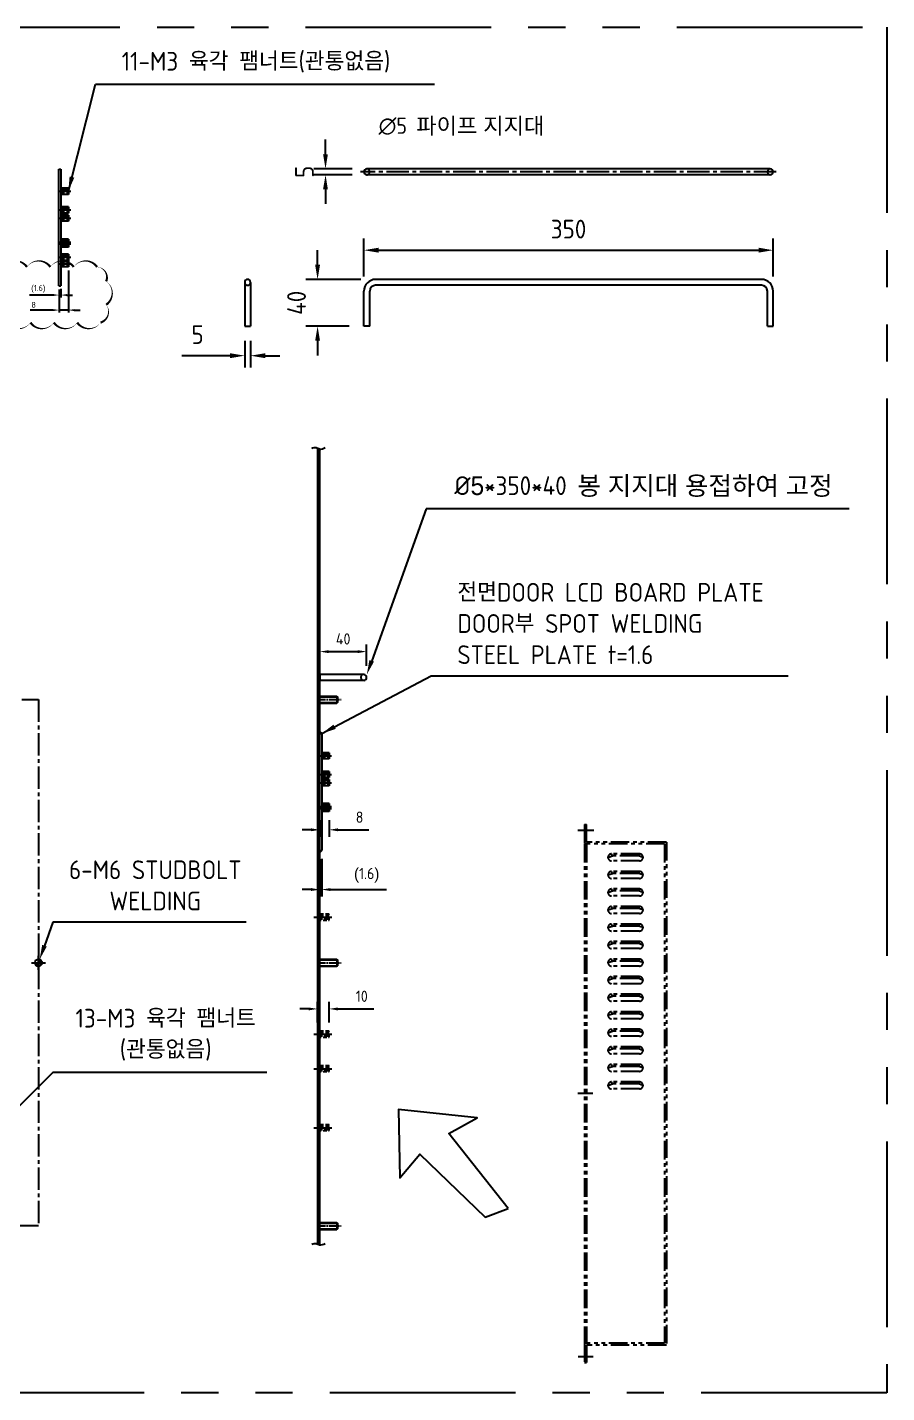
# Model space of a CAD drawing. Header units: millimetres. Extents: x 24815 to 37444, y -10619 to 6020.
# Drawn here: x 29367 to 30102, y 3674 to 4841 of the extents above; entities that cross this region are included whole.
import ezdxf

# ---------------------------------------------------------------- set-up
doc = ezdxf.new("R2010")
doc.units = ezdxf.units.MM
for name, pattern in [('CENTER', [50.8, 31.75, -6.35, 6.35, -6.35]), ('CENTER1', [10, 7, -1, 1, -1]), ('CENTER2', [28.575, 19.05, -3.175, 3.175, -3.175]), ('HIDDEN', [9.525, 6.35, -3.175]), ('HIDDEN2', [4.7625, 3.175, -1.5875]), ('PHANTOM2', [31.75, 15.875, -3.175, 3.175, -3.175, 3.175, -3.175])]:
    doc.linetypes.add(name, pattern=pattern)
for name, color, linetype in [('3', 3, 'Continuous'), ('CENTER', 1, 'CENTER'), ('H', 2, 'HIDDEN'), ('HIDDEN', 2, 'HIDDEN'), ('THIN', 3, 'Continuous')]:
    doc.layers.add(name, color=color, linetype=linetype)
doc.styles.get("Standard").update_dxf_attribs({"font": 'ISOCP.SHX', "bigfont": 'WHGTXT.SHX'})
doc.dimstyles.new('PS-3', dxfattribs={"dimscale": 3, "dimtxt": 3.2, "dimasz": 2.5, "dimexe": 2, "dimexo": 2.5, "dimgap": 2, "dimtad": 1, "dimtoh": 1, "dimrnd": 0.05, "dimzin": 12, "dimdsep": 46, "dimtxsty": 'Standard', "dimcen": 0, "dimclrt": 2, "dimazin": 3, "dimtfac": 1, "dimtofl": 0, "dimtmove": 0, "dimatfit": 3, "dimfxl": 0.18, "dimtolj": 1, "dimtzin": 0, "dimarcsym": 0})
doc.dimstyles.new('PS-5', dxfattribs={"dimscale": 5, "dimtxt": 3.2, "dimasz": 2.5, "dimexe": 2, "dimexo": 2.5, "dimgap": 2, "dimtad": 1, "dimtoh": 1, "dimrnd": 0.05, "dimzin": 12, "dimdsep": 46, "dimtxsty": 'Standard', "dimcen": 0, "dimclrt": 2, "dimazin": 3, "dimtfac": 1, "dimtofl": 0, "dimtmove": 0, "dimatfit": 3, "dimfxl": 0.18, "dimtolj": 1, "dimtzin": 0, "dimarcsym": 0})
doc.dimstyles.new('PSTEK-2', dxfattribs={"dimtxt": 5, "dimasz": 5, "dimexe": 2, "dimexo": 3, "dimgap": 2, "dimtad": 1, "dimtoh": 1, "dimrnd": 0.05, "dimdsep": 46, "dimtxsty": 'Standard', "dimcen": 0, "dimclrt": 3, "dimadec": 1, "dimazin": 2, "dimtfac": 1, "dimtmove": 0, "dimatfit": 3, "dimfxl": 1, "dimtolj": 1, "dimtzin": 0, "dimarcsym": 0})

# ---------------------------------------------------------------- blocks, each defined once
blk = doc.blocks.new('*D567')
at = {"color": 0, "lineweight": -2, "transparency": 16777216}
for p, q in [((29402.1, 4633.6), (29402.1, 4597.7)), ((29394.1, 4617.3), (29394.1, 4597.7)), ((29389.1, 4599.7), (29369.4, 4599.7)), ((29402.1, 4599.7), (29394.1, 4599.7)), ((29407.1, 4599.7), (29412.1, 4599.7))]:
    blk.add_line(p, q, dxfattribs=at)
at = {"color": 0, "transparency": 16777216}
for points in [[(29389.1, 4600.5), (29389.1, 4598.8), (29394.1, 4599.7)], [(29407.1, 4600.5), (29407.1, 4598.8), (29402.1, 4599.7)]]:
    blk.add_solid(points, dxfattribs=at)
at = {"layer": 'Defpoints', "color": 0, "transparency": 16777216}
for p in [(29402.1, 4636.6), (29394.1, 4620.3), (29394.1, 4599.7)]:
    blk.add_point(p, dxfattribs=at)
at = {"color": 2, "transparency": 16777216, "insert": (29372.4, 4604.2), "char_height": 5, "attachment_point": 5}
blk.add_mtext('\\A1;8', dxfattribs=at)
blk = doc.blocks.new('*D568')
at = {"color": 0, "lineweight": -2, "transparency": 16777216}
for p, q in [((29389.1, 4612.5), (29368.8, 4612.5)), ((29394.1, 4617.3), (29394.1, 4610.5)), ((29395.7, 4612.5), (29394.1, 4612.5)), ((29395.7, 4617.8), (29395.7, 4610.5)), ((29400.7, 4612.5), (29405.7, 4612.5))]:
    blk.add_line(p, q, dxfattribs=at)
at = {"color": 0, "transparency": 16777216}
for points in [[(29389.1, 4613.4), (29389.1, 4611.7), (29394.1, 4612.5)], [(29400.7, 4613.4), (29400.7, 4611.7), (29395.7, 4612.5)]]:
    blk.add_solid(points, dxfattribs=at)
at = {"layer": 'Defpoints', "color": 0, "transparency": 16777216}
for p in [(29394.1, 4620.3), (29394.1, 4612.5), (29395.7, 4620.8)]:
    blk.add_point(p, dxfattribs=at)
at = {"color": 2, "transparency": 16777216, "insert": (29376.4, 4617.8), "char_height": 5, "attachment_point": 5}
blk.add_mtext('\\A1;{\\f??|b0|i0|c0|p49;(}1.6{\\f??|b0|i0|c0|p49;)}', dxfattribs=at)
blk = doc.blocks.new('A$C0C3B50F3')
for p, q in [((-3, 14.4), (-2.5, 15)), ((-3, 14.4), (3, 14.4)), ((-3, 0), (-3, 14.4)), ((-2.5, 15), (2.5, 15)), ((2.5, 15), (3, 14.4)), ((3, 0), (3, 14.4)), ((3, 0), (-3, 0))]:
    blk.add_line(p, q)
at = {"color": 3}
for p, q in [((-2.5, 0), (-2.5, 15)), ((2.5, 0), (2.5, 15))]:
    blk.add_line(p, q, dxfattribs=at)
at = {"color": 1, "linetype": 'CENTER1'}
blk.add_line((0, -2.3), (0, 18.1), dxfattribs=at)
blk = doc.blocks.new('*D433')
at = {"color": 0, "lineweight": -2, "transparency": 16777216}
for p, q in [((29617.1, 4130.1), (29617.1, 4098.2)), ((29618.7, 4130.6), (29618.7, 4098.2)), ((29609.6, 4104.2), (29602.1, 4104.2)), ((29626.2, 4104.2), (29674.1, 4104.2))]:
    blk.add_line(p, q, dxfattribs=at)
at = {"color": 0, "transparency": 16777216}
for points in [[(29609.6, 4105.5), (29609.6, 4103), (29617.1, 4104.2)], [(29626.2, 4105.5), (29626.2, 4103), (29618.7, 4104.2)]]:
    blk.add_solid(points, dxfattribs=at)
at = {"layer": 'Defpoints', "color": 0, "transparency": 16777216}
for p in [(29617.1, 4137.6), (29618.7, 4138.1), (29617.1, 4104.2)]:
    blk.add_point(p, dxfattribs=at)
at = {"color": 2, "transparency": 16777216, "insert": (29657.2, 4116.5), "char_height": 9.6, "attachment_point": 5}
blk.add_mtext('\\A1;{\\f??|b0|i0|c0|p49;(}1.6{\\f??|b0|i0|c0|p49;)}', dxfattribs=at)
blk = doc.blocks.new('*D434')
at = {"color": 0, "lineweight": -2, "transparency": 16777216}
for p, q in [((29615.1, 3990.6), (29615.1, 4008.2)), ((29625.1, 3990.6), (29625.1, 4008.2)), ((29607.6, 4002.2), (29600.1, 4002.2)), ((29632.6, 4002.2), (29663.3, 4002.2))]:
    blk.add_line(p, q, dxfattribs=at)
at = {"color": 0, "transparency": 16777216}
for points in [[(29607.6, 4003.4), (29607.6, 4000.9), (29615.1, 4002.2)], [(29632.6, 4003.4), (29632.6, 4000.9), (29625.1, 4002.2)]]:
    blk.add_solid(points, dxfattribs=at)
at = {"layer": 'Defpoints', "color": 0, "transparency": 16777216}
for p in [(29615.1, 4002.2), (29615.1, 3983.1), (29625.1, 3983.1)]:
    blk.add_point(p, dxfattribs=at)
at = {"color": 2, "transparency": 16777216, "insert": (29653, 4013), "char_height": 9.6, "attachment_point": 5}
blk.add_mtext('\\A1;10', dxfattribs=at)
blk = doc.blocks.new('ERFAQ')
at = {"color": 6, "linetype": 'PHANTOM2'}
for p, q in [((6186.4, -8036.2), (6186.4, -8052.7)), ((6186.4, -8036.2), (6188, -8036.2)), ((6188, -8051.1), (6188, -8036.2)), ((6186.4, -8052.7), (6186.4, -8479.7)), ((6254.8, -8052.7), (6186.4, -8052.7)), ((6256.4, -8051.1), (6188, -8051.1)), ((6188, -8052.7), (6188, -8479.7)), ((6256.4, -8051.1), (6256.4, -8481.3)), ((6206.4, -8064.2), (6210.3, -8062.9)), ((6233.4, -8061.2), (6209.4, -8061.2)), ((6210.3, -8062.9), (6209.4, -8061.2)), ((6232.5, -8062.9), (6210.3, -8062.9)), ((6232.5, -8062.9), (6233.4, -8061.2)), ((6236.4, -8064.2), (6232.5, -8062.9)), ((6206.4, -8079.2), (6210.3, -8077.9)), ((6233.4, -8067.2), (6209.4, -8067.2)), ((6233.4, -8076.2), (6209.4, -8076.2)), ((6210.3, -8077.9), (6209.4, -8076.2)), ((6232.5, -8077.9), (6210.3, -8077.9)), ((6232.5, -8077.9), (6233.4, -8076.2)), ((6236.4, -8079.2), (6232.5, -8077.9)), ((6233.4, -8082.2), (6209.4, -8082.2)), ((6206.4, -8094.2), (6210.3, -8092.9)), ((6233.4, -8091.2), (6209.4, -8091.2)), ((6210.3, -8092.9), (6209.4, -8091.2)), ((6233.4, -8097.2), (6209.4, -8097.2)), ((6232.5, -8092.9), (6210.3, -8092.9)), ((6232.5, -8092.9), (6233.4, -8091.2)), ((6236.4, -8094.2), (6232.5, -8092.9)), ((6206.4, -8109.2), (6210.3, -8107.9)), ((6233.4, -8106.2), (6209.4, -8106.2)), ((6210.3, -8107.9), (6209.4, -8106.2)), ((6233.4, -8112.2), (6209.4, -8112.2)), ((6232.5, -8107.9), (6210.3, -8107.9)), ((6232.5, -8107.9), (6233.4, -8106.2)), ((6236.4, -8109.2), (6232.5, -8107.9)), ((6206.4, -8124.2), (6210.3, -8122.9)), ((6233.4, -8121.2), (6209.4, -8121.2)), ((6210.3, -8122.9), (6209.4, -8121.2)), ((6232.5, -8122.9), (6210.3, -8122.9)), ((6232.5, -8122.9), (6233.4, -8121.2)), ((6236.4, -8124.2), (6232.5, -8122.9)), ((6233.4, -8127.2), (6209.4, -8127.2)), ((6233.4, -8136.2), (6209.4, -8136.2)), ((6210.3, -8137.9), (6209.4, -8136.2)), ((6232.5, -8137.9), (6233.4, -8136.2)), ((6206.4, -8139.2), (6210.3, -8137.9)), ((6233.4, -8142.2), (6209.4, -8142.2)), ((6232.5, -8137.9), (6210.3, -8137.9)), ((6236.4, -8139.2), (6232.5, -8137.9)), ((6206.4, -8154.2), (6210.3, -8152.9)), ((6233.4, -8151.2), (6209.4, -8151.2)), ((6210.3, -8152.9), (6209.4, -8151.2)), ((6233.4, -8157.2), (6209.4, -8157.2)), ((6232.5, -8152.9), (6210.3, -8152.9)), ((6232.5, -8152.9), (6233.4, -8151.2)), ((6236.4, -8154.2), (6232.5, -8152.9)), ((6206.4, -8169.2), (6210.3, -8167.9)), ((6233.4, -8166.2), (6209.4, -8166.2)), ((6210.3, -8167.9), (6209.4, -8166.2)), ((6232.5, -8167.9), (6210.3, -8167.9)), ((6232.5, -8167.9), (6233.4, -8166.2)), ((6236.4, -8169.2), (6232.5, -8167.9)), ((6206.4, -8184.2), (6210.3, -8182.9)), ((6233.4, -8172.2), (6209.4, -8172.2)), ((6233.4, -8181.2), (6209.4, -8181.2)), ((6210.3, -8182.9), (6209.4, -8181.2)), ((6232.5, -8182.9), (6210.3, -8182.9)), ((6232.5, -8182.9), (6233.4, -8181.2)), ((6236.4, -8184.2), (6232.5, -8182.9)), ((6233.4, -8187.2), (6209.4, -8187.2)), ((6206.4, -8199.2), (6210.3, -8197.9)), ((6233.4, -8196.2), (6209.4, -8196.2)), ((6210.3, -8197.9), (6209.4, -8196.2)), ((6233.4, -8202.2), (6209.4, -8202.2)), ((6232.5, -8197.9), (6210.3, -8197.9)), ((6232.5, -8197.9), (6233.4, -8196.2)), ((6236.4, -8199.2), (6232.5, -8197.9)), ((6206.4, -8214.2), (6210.3, -8212.9)), ((6233.4, -8211.2), (6209.4, -8211.2)), ((6210.3, -8212.9), (6209.4, -8211.2)), ((6233.4, -8217.2), (6209.4, -8217.2)), ((6232.5, -8212.9), (6210.3, -8212.9)), ((6232.5, -8212.9), (6233.4, -8211.2)), ((6236.4, -8214.2), (6232.5, -8212.9)), ((6206.4, -8229.2), (6210.3, -8227.9)), ((6233.4, -8226.2), (6209.4, -8226.2)), ((6210.3, -8227.9), (6209.4, -8226.2)), ((6232.5, -8227.9), (6210.3, -8227.9)), ((6232.5, -8227.9), (6233.4, -8226.2)), ((6236.4, -8229.2), (6232.5, -8227.9)), ((6233.4, -8232.2), (6209.4, -8232.2)), ((6233.4, -8241.2), (6209.4, -8241.2)), ((6210.3, -8242.9), (6209.4, -8241.2)), ((6232.5, -8242.9), (6233.4, -8241.2)), ((6206.4, -8244.2), (6210.3, -8242.9)), ((6233.4, -8247.2), (6209.4, -8247.2)), ((6232.5, -8242.9), (6210.3, -8242.9)), ((6236.4, -8244.2), (6232.5, -8242.9)), ((6206.4, -8259.2), (6210.3, -8257.9)), ((6233.4, -8256.2), (6209.4, -8256.2)), ((6210.3, -8257.9), (6209.4, -8256.2)), ((6233.4, -8262.2), (6209.4, -8262.2)), ((6232.5, -8257.9), (6210.3, -8257.9)), ((6232.5, -8257.9), (6233.4, -8256.2)), ((6236.4, -8259.2), (6232.5, -8257.9)), ((6254.8, -8479.7), (6186.4, -8479.7)), ((6186.4, -8479.7), (6186.4, -8496.2)), ((6256.4, -8481.3), (6188, -8481.3)), ((6188, -8481.3), (6188, -8496.2)), ((6186.4, -8496.2), (6188, -8496.2))]:
    blk.add_line(p, q, dxfattribs=at)
for centre, start, end in [((6209.4, -8064.2), 90, 270), ((6233.4, -8064.2), 270, 90), ((6209.4, -8079.2), 90, 270), ((6233.4, -8079.2), 270, 90), ((6209.4, -8094.2), 90, 270), ((6233.4, -8094.2), 270, 90), ((6209.4, -8109.2), 90, 270), ((6233.4, -8109.2), 270, 90), ((6209.4, -8124.2), 90, 270), ((6233.4, -8124.2), 270, 90), ((6209.4, -8139.2), 90, 270), ((6233.4, -8139.2), 270, 90), ((6209.4, -8154.2), 90, 270), ((6233.4, -8154.2), 270, 90), ((6209.4, -8169.2), 90, 270), ((6233.4, -8169.2), 270, 90), ((6209.4, -8184.2), 90, 270), ((6233.4, -8184.2), 270, 90), ((6209.4, -8199.2), 90, 270), ((6233.4, -8199.2), 270, 90), ((6209.4, -8214.2), 90, 270), ((6233.4, -8214.2), 270, 90), ((6209.4, -8229.2), 90, 270), ((6233.4, -8229.2), 270, 90), ((6209.4, -8244.2), 90, 270), ((6233.4, -8244.2), 270, 90), ((6209.4, -8259.2), 90, 270), ((6233.4, -8259.2), 270, 90)]:
    blk.add_arc(centre, 3, start, end, dxfattribs=at)
at = {"layer": 'CENTER', "color": 6, "linetype": 'PHANTOM2'}
for p, q in [((6194.2, -8041.2), (6180.6, -8041.2)), ((6193.4, -8266.2), (6180.6, -8266.2)), ((6193.8, -8491.2), (6181, -8491.2))]:
    blk.add_line(p, q, dxfattribs=at)
at = {"layer": 'HIDDEN', "color": 6, "linetype": 'PHANTOM2'}
blk.add_line((6254.8, -8052.7), (6254.8, -8479.7), dxfattribs=at)
blk = doc.blocks.new('5346QTRASDFASDDDDDD')
at = {"color": 1, "linetype": 'CENTER', "ltscale": 2}
blk.add_line((4936.3, 22741.8), (4951.7, 22741.8), dxfattribs=at)
at = {"color": 2, "linetype": 'HIDDEN2'}
for p, q in [((4949.5, 22744.3), (4939.5, 22744.3)), ((4939.5, 22744.3), (4939.5, 22739.3)), ((4949.5, 22743.3), (4940.5, 22743.3)), ((4940.5, 22743.3), (4940.5, 22740.3)), ((4949.5, 22743.1), (4940.5, 22743.1)), ((4949.5, 22739.3), (4949.5, 22744.3)), ((4939.5, 22739.3), (4949.5, 22739.3)), ((4940.5, 22740.6), (4949.5, 22740.6)), ((4940.5, 22740.3), (4949.5, 22740.3))]:
    blk.add_line(p, q, dxfattribs=at)
blk = doc.blocks.new('*D470')
at = {"color": 0, "lineweight": -2, "ltscale": 10, "transparency": 16777216}
for p, q in [((29617.1, 4295.6), (29617.1, 4313.7)), ((29657.1, 4295.6), (29657.1, 4313.7)), ((29624.6, 4307.7), (29649.6, 4307.7))]:
    blk.add_line(p, q, dxfattribs=at)
at = {"color": 0, "ltscale": 10, "transparency": 16777216}
for points in [[(29624.6, 4308.9), (29624.6, 4306.4), (29617.1, 4307.7)], [(29649.6, 4308.9), (29649.6, 4306.4), (29657.1, 4307.7)]]:
    blk.add_solid(points, dxfattribs=at)
at = {"layer": 'Defpoints', "color": 0, "ltscale": 10, "transparency": 16777216}
for p in [(29657.1, 4307.7), (29617.1, 4288.1), (29657.1, 4288.1)]:
    blk.add_point(p, dxfattribs=at)
at = {"color": 2, "ltscale": 10, "transparency": 16777216, "insert": (29637.1, 4318.5), "char_height": 9.6, "attachment_point": 5}
blk.add_mtext('\\A1;40', dxfattribs=at)
blk = doc.blocks.new('*D471')
at = {"color": 0, "lineweight": -2, "ltscale": 10, "transparency": 16777216}
for p, q in [((29708.1, 4429.8), (29661.5, 4299.8)), ((30069.8, 4429.8), (29708.1, 4429.8))]:
    blk.add_line(p, q, dxfattribs=at)
at = {"color": 0, "ltscale": 10, "transparency": 16777216}
blk.add_solid([(29659.5, 4300.5), (29663.4, 4299.1), (29657.3, 4288.1)], dxfattribs=at)
at = {"layer": 'Defpoints', "color": 0, "ltscale": 10, "transparency": 16777216}
for p in [(29656.2, 4285.2), (29657.3, 4288.1)]:
    blk.add_point(p, dxfattribs=at)
at = {"color": 2, "ltscale": 10, "transparency": 16777216, "insert": (29893.9, 4448.7), "char_height": 16, "attachment_point": 5}
blk.add_mtext('\\A1;{\\fISOCPEUR|b0|i0|c0|p34;%%C\\fGulim|b0|i0|c129|p50;5}*350*40 {\\fGulim|b0|i0|c129|p50;봉 지지대 용접하여 고정}', dxfattribs=at)
blk = doc.blocks.new('*D472')
at = {"color": 0, "lineweight": -2, "ltscale": 10, "transparency": 16777216}
for p, q in [((29654.8, 4628.4), (29654.8, 4660.9)), ((30004.8, 4628.4), (30004.8, 4660.9)), ((29667.3, 4650.9), (29992.3, 4650.9))]:
    blk.add_line(p, q, dxfattribs=at)
at = {"color": 0, "ltscale": 10, "transparency": 16777216}
for points in [[(29667.3, 4653), (29667.3, 4648.8), (29654.8, 4650.9)], [(29992.3, 4653), (29992.3, 4648.8), (30004.8, 4650.9)]]:
    blk.add_solid(points, dxfattribs=at)
at = {"layer": 'Defpoints', "color": 0, "ltscale": 10, "transparency": 16777216}
for p in [(30004.8, 4650.9), (29654.8, 4615.9), (30004.8, 4615.9)]:
    blk.add_point(p, dxfattribs=at)
at = {"color": 2, "ltscale": 10, "transparency": 16777216, "insert": (29829.8, 4668.9), "char_height": 16, "attachment_point": 5}
blk.add_mtext('\\A1;350', dxfattribs=at)
blk = doc.blocks.new('*D621')
at = {"color": 0, "lineweight": -2, "ltscale": 10, "transparency": 16777216}
for p, q in [((29615.2, 4638.4), (29615.2, 4650.9)), ((29652.3, 4625.9), (29605.2, 4625.9)), ((29642.3, 4585.9), (29605.2, 4585.9)), ((29615.2, 4573.4), (29615.2, 4560.9))]:
    blk.add_line(p, q, dxfattribs=at)
at = {"color": 0, "ltscale": 10, "transparency": 16777216}
for points in [[(29613.1, 4638.4), (29617.3, 4638.4), (29615.2, 4625.9)], [(29613.1, 4573.4), (29617.3, 4573.4), (29615.2, 4585.9)]]:
    blk.add_solid(points, dxfattribs=at)
at = {"layer": 'Defpoints', "color": 0, "ltscale": 10, "transparency": 16777216}
for p in [(29664.8, 4625.9), (29615.2, 4585.9), (29654.8, 4585.9)]:
    blk.add_point(p, dxfattribs=at)
at = {"color": 2, "ltscale": 10, "transparency": 16777216, "insert": (29597.2, 4605.9), "char_height": 16, "attachment_point": 5, "rotation": 90}
blk.add_mtext('\\A1;40', dxfattribs=at)
blk = doc.blocks.new('*D622')
at = {"color": 0, "lineweight": -2, "ltscale": 10, "transparency": 16777216}
for p, q in [((29552.9, 4573.4), (29552.9, 4550.7)), ((29557.9, 4573.4), (29557.9, 4550.7)), ((29540.4, 4560.7), (29499, 4560.7)), ((29570.4, 4560.7), (29582.9, 4560.7))]:
    blk.add_line(p, q, dxfattribs=at)
at = {"color": 0, "ltscale": 10, "transparency": 16777216}
for points in [[(29540.4, 4562.8), (29540.4, 4558.6), (29552.9, 4560.7)], [(29570.4, 4562.8), (29570.4, 4558.6), (29557.9, 4560.7)]]:
    blk.add_solid(points, dxfattribs=at)
at = {"layer": 'Defpoints', "color": 0, "ltscale": 10, "transparency": 16777216}
for p in [(29552.9, 4585.9), (29557.9, 4585.9), (29557.9, 4560.7)]:
    blk.add_point(p, dxfattribs=at)
at = {"color": 2, "ltscale": 10, "transparency": 16777216, "insert": (29512.6, 4578.7), "char_height": 16, "attachment_point": 5}
blk.add_mtext('\\A1;5', dxfattribs=at)
blk = doc.blocks.new('*D474')
at = {"color": 0, "lineweight": -2, "ltscale": 10, "transparency": 16777216}
for p, q in [((29622, 4732.9), (29622, 4745.4)), ((29644.8, 4720.4), (29612, 4720.4)), ((29644.8, 4715.4), (29612, 4715.4)), ((29622, 4702.9), (29622, 4690.4))]:
    blk.add_line(p, q, dxfattribs=at)
at = {"color": 0, "ltscale": 10, "transparency": 16777216}
for points in [[(29619.9, 4732.9), (29624, 4732.9), (29622, 4720.4)], [(29619.9, 4702.9), (29624, 4702.9), (29622, 4715.4)]]:
    blk.add_solid(points, dxfattribs=at)
at = {"layer": 'Defpoints', "color": 0, "ltscale": 10, "transparency": 16777216}
for p in [(29657.3, 4720.4), (29622, 4715.4), (29657.3, 4715.4)]:
    blk.add_point(p, dxfattribs=at)
at = {"color": 2, "ltscale": 10, "transparency": 16777216, "insert": (29604, 4717.9), "char_height": 16, "attachment_point": 5, "rotation": 90}
blk.add_mtext('\\A1;5', dxfattribs=at)
blk = doc.blocks.new('A$C1F676D03')
at = {"layer": '3'}
for p, q in [((0, 18.75), (0, -18.75)), ((5, 18.75), (5, -18.75)), ((0, -18.75), (5, -18.75))]:
    blk.add_line(p, q, dxfattribs=at)
blk.add_arc((2.5, 18.75), 2.5, 0, 180, dxfattribs=at)
at = {"layer": 'H', "color": 2, "ltscale": 10}
blk.add_arc((2.5, 18.75), 2.5, 180, 0, dxfattribs=at)
blk = doc.blocks.new('A$C26926D7B')
at = {"color": 3}
for p, q in [((-2, 2.6), (-8.4, 2.6)), ((-2, 2.6), (-2, -2.7)), ((-2, -2.7), (-8.4, -2.7))]:
    blk.add_line(p, q, dxfattribs=at)
at = {"color": 2, "linetype": 'HIDDEN2'}
for p, q in [((-2, 1.5), (-8.4, 1.5)), ((-8.4, -1.5), (-2, -1.5))]:
    blk.add_line(p, q, dxfattribs=at)
at = {"layer": 'CENTER'}
blk.add_line((-10.4, 0), (0, 0), dxfattribs=at)
at = {"layer": 'THIN', "color": 2, "linetype": 'HIDDEN2'}
for p, q in [((-8.4, 1.2), (-2, 1.2)), ((-8.4, -1.2), (-2, -1.2))]:
    blk.add_line(p, q, dxfattribs=at)
blk = doc.blocks.new('*D623')
at = {"color": 0, "lineweight": -2, "ltscale": 10, "transparency": 16777216}
for p, q in [((29617.1, 4163.5), (29617.1, 4149.3)), ((29625.1, 4163.5), (29625.1, 4149.3)), ((29609.6, 4155.3), (29602.1, 4155.3)), ((29632.6, 4155.3), (29659, 4155.3))]:
    blk.add_line(p, q, dxfattribs=at)
at = {"color": 0, "ltscale": 10, "transparency": 16777216}
for points in [[(29609.6, 4156.6), (29609.6, 4154.1), (29617.1, 4155.3)], [(29632.6, 4156.6), (29632.6, 4154.1), (29625.1, 4155.3)]]:
    blk.add_solid(points, dxfattribs=at)
at = {"layer": 'Defpoints', "color": 0, "ltscale": 10, "transparency": 16777216}
for p in [(29617.1, 4171), (29625.1, 4171), (29617.1, 4155.3)]:
    blk.add_point(p, dxfattribs=at)
at = {"color": 2, "ltscale": 10, "transparency": 16777216, "insert": (29651.1, 4166.1), "char_height": 9.6, "attachment_point": 5}
blk.add_mtext('\\A1;8', dxfattribs=at)
blk = doc.blocks.new('*D588')
at = {"color": 0, "lineweight": -2, "transparency": 16777216}
for p, q in [((29388.7, 4076.3), (29381.7, 4056.2)), ((29554, 4076.3), (29388.7, 4076.3))]:
    blk.add_line(p, q, dxfattribs=at)
at = {"color": 0, "transparency": 16777216}
blk.add_solid([(29379.7, 4056.9), (29383.6, 4055.5), (29377.5, 4044.4)], dxfattribs=at)
at = {"layer": 'Defpoints', "color": 0, "transparency": 16777216}
for p in [(29377.5, 4044.4), (29375.5, 4038.8)]:
    blk.add_point(p, dxfattribs=at)
at = {"color": 2, "transparency": 16777216, "insert": (29476.4, 4107.8), "char_height": 16, "attachment_point": 5}
blk.add_mtext('\\A1;6-M6 STUDBOLT\\PWELDING', dxfattribs=at)
blk = doc.blocks.new('*D589')
at = {"color": 0, "lineweight": -2, "transparency": 16777216}
for p, q in [((29388.9, 3947.9), (29351.4, 3910.5)), ((29571.8, 3947.9), (29388.9, 3947.9))]:
    blk.add_line(p, q, dxfattribs=at)
at = {"color": 0, "transparency": 16777216}
blk.add_solid([(29350, 3912), (29352.9, 3909), (29342.6, 3901.7)], dxfattribs=at)
at = {"layer": 'Defpoints', "color": 0, "transparency": 16777216}
for p in [(29340.5, 3899.5), (29342.6, 3901.7)]:
    blk.add_point(p, dxfattribs=at)
at = {"color": 2, "transparency": 16777216, "insert": (29485.3, 3980.1), "char_height": 16, "attachment_point": 5}
blk.add_mtext('\\A1;13-M3 육각 팸너트\\P(관통없음)', dxfattribs=at)

msp = doc.modelspace()

# ---------------------------------------------------------------- hatches: boundary and pattern name
for points in [[(29617.13895, 4239.20941), (29617.13895, 4237.60941), (29618.73895, 4237.60941)], [(29617.13895, 4136.00941), (29617.13895, 4137.60941), (29618.73895, 4137.60941)]]:
    msp.add_hatch(color=256).paths.add_polyline_path(points)

# ---------------------------------------------------------------- linework, layer by layer
at = {"color": 3}
for p, q in [((29394.08004, 4720.29749), (29395.68004, 4720.29749)), ((29394.08004, 4620.29749), (29394.08004, 4720.29749)), ((29395.68004, 4720.29749), (29395.68004, 4620.29749)), ((29394.08004, 4620.29749), (29395.68004, 4620.29749)), ((29617.13895, 4237.60941), (29618.73895, 4237.60941)), ((29617.13895, 4137.60941), (29617.13895, 4237.60941)), ((29617.13895, 4237.60941), (29618.73895, 4237.60941)), ((29618.73895, 4237.60941), (29618.73895, 4137.60941)), ((29617.13895, 4137.60941), (29618.73895, 4137.60941))]:
    msp.add_line(p, q, dxfattribs=at)
at = {"color": 1, "linetype": 'CENTER2'}
msp.add_line((30007.44138, 4717.87264), (29651.83598, 4717.87264), dxfattribs=at)
at = {"color": 3, "ltscale": 10}
for p, q in [((30002.33598, 4720.37264), (29657.33598, 4720.37264)), ((30002.33598, 4715.37264), (29657.33598, 4715.37264))]:
    msp.add_line(p, q, dxfattribs=at)
for p, q in [((29617.13895, 4237.60941), (29617.13895, 4239.20941)), ((29617.13895, 4239.20941), (29618.73895, 4237.60941)), ((29617.13895, 4137.60941), (29617.13895, 4136.00941)), ((29617.13895, 4136.00941), (29618.73895, 4137.60941))]:
    msp.add_line(p, q)
at = {"color": 1, "linetype": 'PHANTOM2', "ltscale": 10}
msp.add_lwpolyline([(28652.42578, 4841.45387), (30101.88189, 4841.45387), (30101.88189, 3674.05911), (28652.42578, 3674.05911)], close=True, dxfattribs=at)
at = {"color": 6}
msp.add_lwpolyline([(29346.67085, 4636.51805, 0, 2, -0.52056705), (29366.67085, 4636.51805, 0, 2, -0.52056705), (29386.67085, 4636.51805, 0, 2, -0.52056705), (29406.67085, 4636.51805, 0, 2, -0.52056705), (29426.67085, 4636.51805, 0, 2, -0.52056705), (29434.42096, 4624.26816, 0, 2, -0.52056705), (29434.42096, 4604.26816, 0, 2, -0.52056705), (29429.67671, 4589.01242, 0, 2, -0.52056705), (29409.67671, 4589.01242, 0, 2, -0.52056705), (29389.67671, 4589.01242, 0, 2, -0.52056705), (29369.67671, 4589.01242, 0, 2, -0.52056705), (29349.67671, 4589.01242, 0, 2, -0.52056705), (29346.67085, 4606.00656, 0, 2, -0.52056705), (29346.67085, 4626.00656, 0, 2, -0.52056705)], format="xyseb", close=True, dxfattribs=at)
at = {"color": 1, "linetype": 'CENTER2'}
msp.add_lwpolyline([(29376.53154, 3816.60941), (28876.53154, 3816.60941), (28876.53154, 4266.60941), (29376.53154, 4266.60941)], close=True, dxfattribs=at)
msp.add_lwpolyline([(29778.28421, 3831.44788), (29727.39234, 3895.70804), (29751.59001, 3909.13172), (29684.27351, 3916.06356), (29685.58072, 3857.65079), (29702.63921, 3877.96792), (29758.3899, 3824.0392), (29778.28421, 3831.44788)])
msp.add_circle((29376.53154, 4041.60941), 3)
msp.add_circle((29376.53154, 4041.60941), 3)
at = {"color": 3, "ltscale": 10}
for centre, start, end in [((29657.33598, 4717.87264), 90, 270), ((30002.33598, 4717.87264), 270, 90)]:
    msp.add_arc(centre, 2.5, start, end, dxfattribs=at)
at = {"color": 6}
for points in [[(29610.39419, 4481.4588), (29613.88351, 4482.1519), (29616.88538, 4480.92616), (29621.72186, 4482.1131)], [(29610.39419, 3801.01339), (29613.88351, 3801.70649), (29616.88538, 3800.48076), (29621.72186, 3801.6677)]]:
    msp.add_spline(points, degree=3, dxfattribs=at)
at = {"layer": '3'}
for p, q in [((29552.89211, 4623.39181), (29552.89211, 4585.89181)), ((29557.89211, 4623.39181), (29557.89211, 4585.89181)), ((29994.83598, 4625.89181), (29664.83823, 4625.89181)), ((29654.83823, 4585.89181), (29654.83823, 4615.89181)), ((29659.83823, 4585.89181), (29659.83823, 4615.89181)), ((29994.83598, 4620.89181), (29664.83823, 4620.89181)), ((29999.83598, 4585.89181), (29999.83598, 4615.89181)), ((30004.83598, 4585.89181), (30004.83598, 4615.89181)), ((29552.89211, 4585.89181), (29557.89211, 4585.89181)), ((29659.83823, 4585.89181), (29654.83823, 4585.89181)), ((29999.83598, 4585.89181), (30004.83598, 4585.89181)), ((29615.13895, 4224.60941), (29617.13895, 4224.60941)), ((29615.13895, 4150.60941), (29617.13895, 4150.60941))]:
    msp.add_line(p, q, dxfattribs=at)
for points in [[(29615.13895, 4481.6849), (29615.13895, 3801.23949)], [(29617.13895, 3800.42612), (29617.13895, 4480.87153)]]:
    msp.add_lwpolyline(points, dxfattribs=at)
for centre, radius, start, end in [((29555.39211, 4623.39181), 2.5, 0, 180), ((29664.83823, 4615.89181), 10, 90, 180), ((29994.83598, 4615.89181), 10, 0, 90), ((29664.83823, 4615.89181), 5, 90, 180), ((29994.83598, 4615.89181), 5, 0, 90)]:
    msp.add_arc(centre, radius, start, end, dxfattribs=at)
at = {"layer": 'CENTER'}
for p, q in [((29370.53154, 4041.60941), (29382.53154, 4041.60941)), ((29370.53154, 4041.60941), (29382.53154, 4041.60941)), ((29376.53154, 4047.60941), (29376.53154, 4035.60941)), ((29376.53154, 4035.60941), (29376.53154, 4047.60941))]:
    msp.add_line(p, q, dxfattribs=at)
at = {"layer": 'H', "color": 2, "ltscale": 10}
for centre, start, end in [((29657.33598, 4717.87264), 270, 90), ((30002.33598, 4717.87264), 90, 270), ((29555.39211, 4623.39181), 180, 0)]:
    msp.add_arc(centre, 2.5, start, end, dxfattribs=at)
at = {"layer": 'THIN'}
msp.add_arc((29376.53154, 4041.60941), 2.45873, 165, 105, dxfattribs=at)

# ---------------------------------------------------------------- block references
at = {"ltscale": 10}
for p in [(29404.08004, 4701.29749), (29404.08004, 4685.29749), (29404.08004, 4678.29749), (29404.08004, 4657.79749), (29404.08004, 4656.29749), (29404.08004, 4644.79749), (29404.08004, 4639.29749), (29627.13895, 4218.60941), (29627.13895, 4202.60941), (29627.13895, 4195.60941), (29627.13895, 4175.10941), (29627.13895, 4173.60941)]:
    msp.add_blockref('A$C26926D7B', p, dxfattribs=at)
at = {"ltscale": 10, "rotation": 270}
msp.add_blockref('A$C1F676D03', (29635.88895, 4288.10941), dxfattribs=at)
at = {"rotation": 270}
for p in [(29617.13895, 4266.60941), (29617.13895, 4041.60941), (29617.13895, 3816.60941)]:
    msp.add_blockref('A$C0C3B50F3', p, dxfattribs=at)
for name, p in [('ERFAQ', (23657.13664, 12195.96681)), ('5346QTRASDFASDDDDDD', (24675.62353, -18661.21045)), ('5346QTRASDFASDDDDDD', (24675.62353, -18761.21045)), ('5346QTRASDFASDDDDDD', (24675.62353, -18790.71045)), ('5346QTRASDFASDDDDDD', (24675.62353, -18841.21045))]:
    msp.add_blockref(name, p)

# ---------------------------------------------------------------- texts
at = {"color": 2}
for s, insert, char_height, attachment_point in [('11-M3 육각 팸너트(관통없음)', (29447.69139, 4802.83211), 16, 7), ('\\A1;∅5 {\\fGulim|b0|i0|c129|p50;파이프 지지대}', (29738.2601, 4756.588), 13.872, 5), ('전면DOOR LCD BOARD PLATE\\PDOOR부 SPOT WELDING\\PSTEEL PLATE t=1.6', (29734.75291, 4297.00566), 16, 7)]:
    msp.add_mtext(s, dxfattribs=dict(at, insert=insert, char_height=char_height, attachment_point=attachment_point))

# ---------------------------------------------------------------- dimensions: what is measured, and where the dimension line sits
at = {"ltscale": 10}
for base, p1, p2, picture, middle in [((29621.95916, 4715.37264), (29657.33598, 4720.37264), (29657.33598, 4715.37264), '*D474', (29621.95916, 4717.87264)), ((29615.22281, 4585.89181), (29664.83823, 4625.89181), (29654.83823, 4585.89181), '*D621', (29615.22281, 4605.89181))]:
    dim = msp.add_linear_dim(base=base, p1=p1, p2=p2, angle=90, dimstyle='PS-5', dxfattribs=at)
    dim.commit()
    dim.dimension.update_dxf_attribs({"geometry": picture, "text_midpoint": middle, "dimtype": 160})
for base, p1, p2, dimstyle, picture, middle in [((30004.83598, 4650.91137), (29654.83823, 4615.89181), (30004.83598, 4615.89181), 'PS-5', '*D472', (29829.83711, 4668.91137)), ((29657.13895, 4307.67958), (29617.13895, 4288.10941), (29657.13895, 4288.10941), 'PS-3', '*D470', (29637.13895, 4318.47958))]:
    dim = msp.add_linear_dim(base=base, p1=p1, p2=p2, dimstyle=dimstyle, dxfattribs=at)
    dim.commit()
    dim.dimension.update_dxf_attribs({"geometry": picture, "text_midpoint": middle})
dim = msp.add_linear_dim(base=(29394.08004, 4599.65341), p1=(29402.08004, 4636.64749), p2=(29394.08004, 4620.29749), dimstyle='PSTEK-2', override={"dimclrt": 2})
dim.commit()
dim.dimension.update_dxf_attribs({"geometry": '*D567', "text_midpoint": (29372.44866, 4599.65341), "dimtype": 160})
dim = msp.add_linear_dim(base=(29394.08004, 4612.54373), p1=(29395.68004, 4620.75608), p2=(29394.08004, 4620.29749), text='{\\f??|b0|i0|c0|p49;(}<>{\\f??|b0|i0|c0|p49;)}', dimstyle='PSTEK-2', override={"dimclrt": 2})
dim.commit()
dim.dimension.update_dxf_attribs({"geometry": '*D568', "text_midpoint": (29376.42349, 4617.81965)})
for base, p1, p2, dimstyle, picture, middle in [((29557.89211, 4560.67783), (29552.89211, 4585.89181), (29557.89211, 4585.89181), 'PS-5', '*D622', (29512.55877, 4560.67783)), ((29617.13895, 4155.30475), (29625.13895, 4170.95941), (29617.13895, 4170.95941), 'PS-3', '*D623', (29651.1016, 4155.30475))]:
    dim = msp.add_linear_dim(base=base, p1=p1, p2=p2, dimstyle=dimstyle, dxfattribs=at)
    dim.commit()
    dim.dimension.update_dxf_attribs({"geometry": picture, "text_midpoint": middle, "dimtype": 160})
dim = msp.add_diameter_dim_2p(p1=(29656.24186, 4285.24925), p2=(29657.25465, 4288.07312), text='{\\fISOCPEUR|b0|i0|c0|p34;%%C\\fGulim|b0|i0|c129|p50;5}*350*40 {\\fGulim|b0|i0|c129|p50;봉 지지대 용접하여 고정}', dimstyle='PS-5', dxfattribs=at)
dim.commit()
dim.dimension.update_dxf_attribs({"geometry": '*D471', "text_midpoint": (29893.94034, 4429.78642), "dimtype": 163})
for p1, p2, text, picture, middle in [((29375.53487, 4038.77981), (29377.52822, 4044.43901), '6-M6 STUDBOLT\\PWELDING', '*D588', (29476.38831, 4076.27805)), ((29340.47062, 3899.54902), (29342.59247, 3901.66981), '13-M3 육각 팸너트\\P(관통없음)', '*D589', (29485.33063, 3947.91815))]:
    dim = msp.add_diameter_dim_2p(p1=p1, p2=p2, text=text, dimstyle='PS-5')
    dim.commit()
    dim.dimension.update_dxf_attribs({"geometry": picture, "text_midpoint": middle, "dimtype": 163})
dim = msp.add_linear_dim(base=(29617.13895, 4104.2478), p1=(29618.73895, 4138.06799), p2=(29617.13895, 4137.60941), text='{\\f??|b0|i0|c0|p49;(}<>{\\f??|b0|i0|c0|p49;)}', dimstyle='PS-3')
dim.commit()
dim.dimension.update_dxf_attribs({"geometry": '*D433', "text_midpoint": (29657.23895, 4104.2478), "dimtype": 160})
dim = msp.add_linear_dim(base=(29615.13895, 4002.18531), p1=(29625.13895, 3983.10941), p2=(29615.13895, 3983.10941), dimstyle='PS-3')
dim.commit()
dim.dimension.update_dxf_attribs({"geometry": '*D434', "text_midpoint": (29652.99609, 4002.18531), "dimtype": 160})

# ---------------------------------------------------------------- leaders
at = {"annotation_type": 0, "has_hookline": 1, "hookline_direction": 0}
for points, text_width in [([(29402.08004, 4701.29749), (29425.19139, 4792.83211), (29437.69139, 4792.83211)], 267.46037), ([(29618.73895, 4237.60941), (29712.25291, 4287.00566), (29724.75291, 4287.00566)], 283)]:
    msp.add_leader(points, dimstyle='PS-5', override={"dimgap": 2, "dimtad": 1}, dxfattribs=dict(at, text_width=text_width))

doc.saveas('drawing.dxf')
